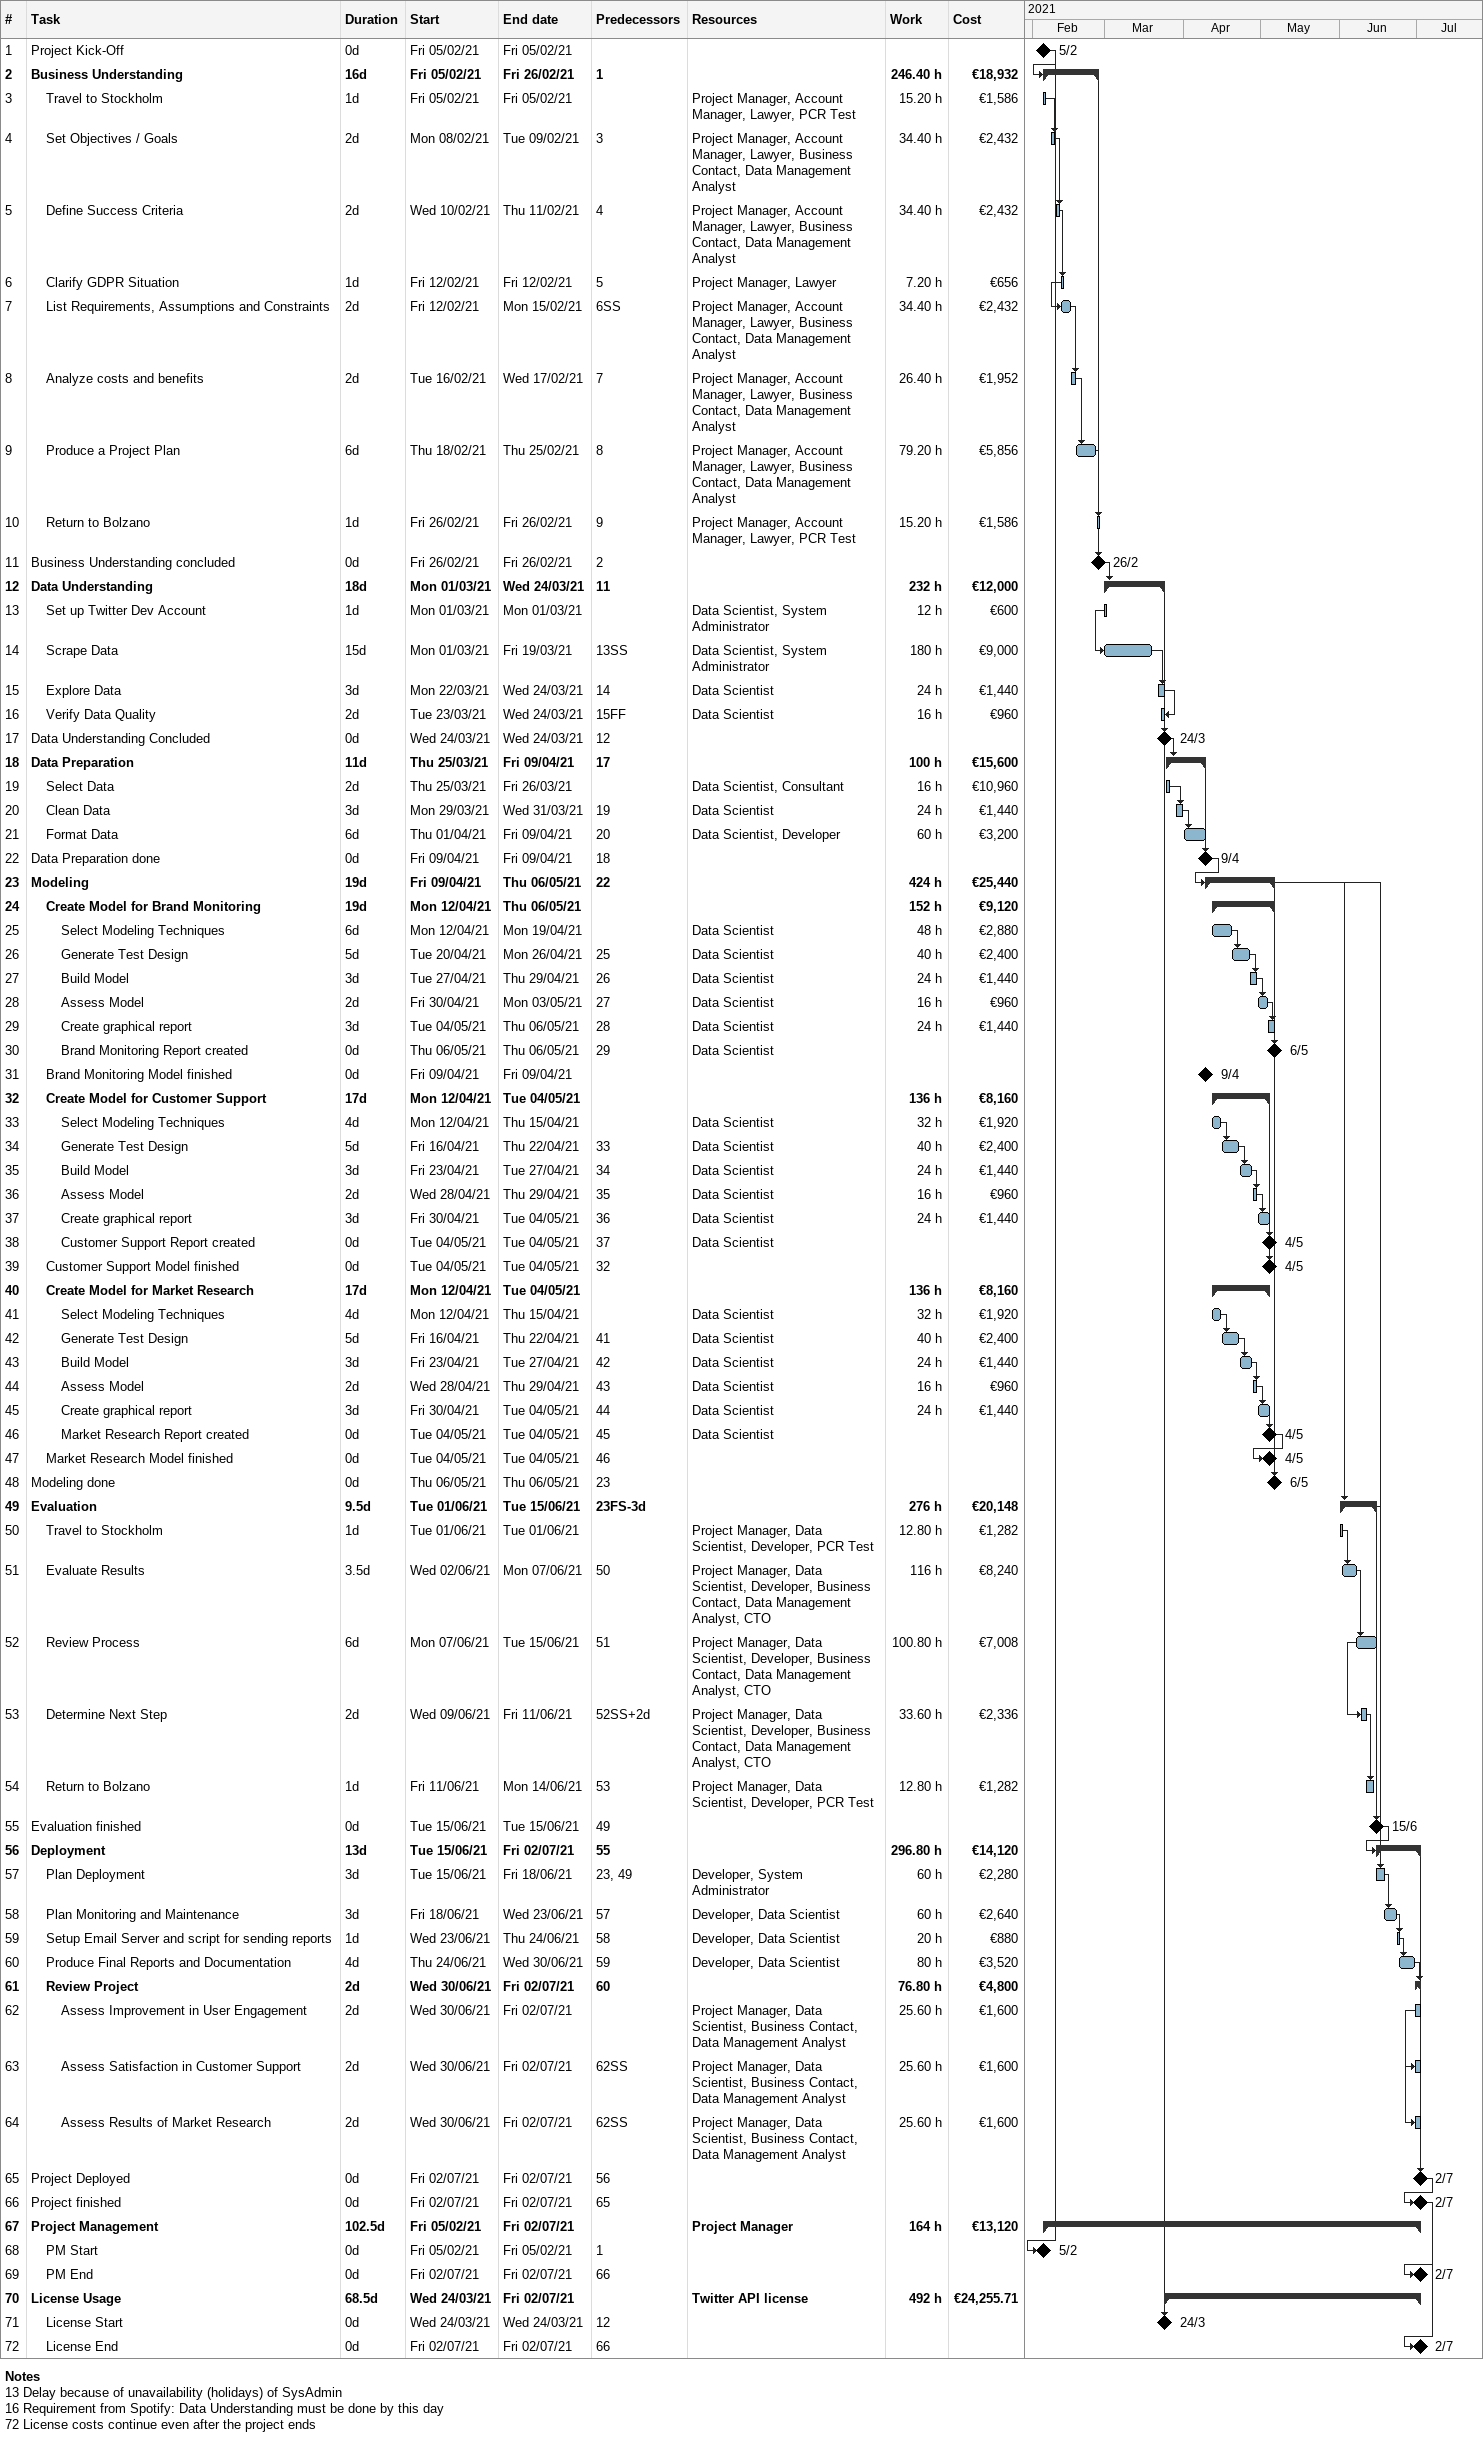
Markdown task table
| ID | Level | Task | Duration | Start | Finish | Predecessors | Resources | Work (h) | Cost (€) |
|---|---|---|---|---|---|---|---|---|---|
| 1 | 1 | Project Kick-Off | 0d | 2021-02-05 | 2021-02-05 |  |  |  |  |
| 2 | 1 | **Business Understanding** | 16d | 2021-02-05 | 2021-02-26 | 1 |  | 246.40 | 18932 |
| 3 | 2 | Travel to Stockholm | 1d | 2021-02-05 | 2021-02-05 |  | Project Manager, Account Manager, Lawyer, PCR Test | 15.20 | 1586 |
| 4 | 2 | Set Objectives / Goals | 2d | 2021-02-08 | 2021-02-09 | 3 | Project Manager, Account Manager, Lawyer, Business Contact, Data Management Analyst | 34.40 | 2432 |
| 5 | 2 | Define Success Criteria | 2d | 2021-02-10 | 2021-02-11 | 4 | Project Manager, Account Manager, Lawyer, Business Contact, Data Management Analyst | 34.40 | 2432 |
| 6 | 2 | Clarify GDPR Situation | 1d | 2021-02-12 | 2021-02-12 | 5 | Project Manager, Lawyer | 7.20 | 656 |
| 7 | 2 | List Requirements, Assumptions and Constraints | 2d | 2021-02-12 | 2021-02-15 | 6SS | Project Manager, Account Manager, Lawyer, Business Contact, Data Management Analyst | 34.40 | 2432 |
| 8 | 2 | Analyze costs and benefits | 2d | 2021-02-16 | 2021-02-17 | 7 | Project Manager, Account Manager, Lawyer, Business Contact, Data Management Analyst | 26.40 | 1952 |
| 9 | 2 | Produce a Project Plan | 6d | 2021-02-18 | 2021-02-25 | 8 | Project Manager, Account Manager, Lawyer, Business Contact, Data Management Analyst | 79.20 | 5856 |
| 10 | 2 | Return to Bolzano | 1d | 2021-02-26 | 2021-02-26 | 9 | Project Manager, Account Manager, Lawyer, PCR Test | 15.20 | 1586 |
| 11 | 1 | Business Understanding concluded | 0d | 2021-02-26 | 2021-02-26 | 2 |  |  |  |
| 12 | 1 | **Data Understanding** | 18d | 2021-03-01 | 2021-03-24 | 11 |  | 232 | 12000 |
| 13 | 2 | Set up Twitter Dev Account | 1d | 2021-03-01 | 2021-03-01 |  | Data Scientist, System Administrator | 12 | 600 |
| 14 | 2 | Scrape Data | 15d | 2021-03-01 | 2021-03-19 | 13SS | Data Scientist, System Administrator | 180 | 9000 |
| 15 | 2 | Explore Data | 3d | 2021-03-22 | 2021-03-24 | 14 | Data Scientist | 24 | 1440 |
| 16 | 2 | Verify Data Quality | 2d | 2021-03-23 | 2021-03-24 | 15FF | Data Scientist | 16 | 960 |
| 17 | 1 | Data Understanding Concluded | 0d | 2021-03-24 | 2021-03-24 | 12 |  |  |  |
| 18 | 1 | **Data Preparation** | 11d | 2021-03-25 | 2021-04-09 | 17 |  | 100 | 15600 |
| 19 | 2 | Select Data | 2d | 2021-03-25 | 2021-03-26 |  | Data Scientist, Consultant | 16 | 10960 |
| 20 | 2 | Clean Data | 3d | 2021-03-29 | 2021-03-31 | 19 | Data Scientist | 24 | 1440 |
| 21 | 2 | Format Data | 6d | 2021-04-01 | 2021-04-09 | 20 | Data Scientist, Developer | 60 | 3200 |
| 22 | 1 | Data Preparation done | 0d | 2021-04-09 | 2021-04-09 | 18 |  |  |  |
| 23 | 1 | **Modeling** | 19d | 2021-04-09 | 2021-05-06 | 22 |  | 424 | 25440 |
| 24 | 2 | **Create Model for Brand Monitoring** | 19d | 2021-04-12 | 2021-05-06 |  |  | 152 | 9120 |
| 25 | 3 | Select Modeling Techniques | 6d | 2021-04-12 | 2021-04-19 |  | Data Scientist | 48 | 2880 |
| 26 | 3 | Generate Test Design | 5d | 2021-04-20 | 2021-04-26 | 25 | Data Scientist | 40 | 2400 |
| 27 | 3 | Build Model | 3d | 2021-04-27 | 2021-04-29 | 26 | Data Scientist | 24 | 1440 |
| 28 | 3 | Assess Model | 2d | 2021-04-30 | 2021-05-03 | 27 | Data Scientist | 16 | 960 |
| 29 | 3 | Create graphical report | 3d | 2021-05-04 | 2021-05-06 | 28 | Data Scientist | 24 | 1440 |
| 30 | 3 | Brand Monitoring Report created | 0d | 2021-05-06 | 2021-05-06 | 29 | Data Scientist |  |  |
| 31 | 2 | Brand Monitoring Model finished | 0d | 2021-04-09 | 2021-04-09 |  |  |  |  |
| 32 | 2 | **Create Model for Customer Support** | 17d | 2021-04-12 | 2021-05-04 |  |  | 136 | 8160 |
| 33 | 3 | Select Modeling Techniques | 4d | 2021-04-12 | 2021-04-15 |  | Data Scientist | 32 | 1920 |
| 34 | 3 | Generate Test Design | 5d | 2021-04-16 | 2021-04-22 | 33 | Data Scientist | 40 | 2400 |
| 35 | 3 | Build Model | 3d | 2021-04-23 | 2021-04-27 | 34 | Data Scientist | 24 | 1440 |
| 36 | 3 | Assess Model | 2d | 2021-04-28 | 2021-04-29 | 35 | Data Scientist | 16 | 960 |
| 37 | 3 | Create graphical report | 3d | 2021-04-30 | 2021-05-04 | 36 | Data Scientist | 24 | 1440 |
| 38 | 3 | Customer Support Report created | 0d | 2021-05-04 | 2021-05-04 | 37 | Data Scientist |  |  |
| 39 | 2 | Customer Support Model finished | 0d | 2021-05-04 | 2021-05-04 | 32 |  |  |  |
| 40 | 2 | **Create Model for Market Research** | 17d | 2021-04-12 | 2021-05-04 |  |  | 136 | 8160 |
| 41 | 3 | Select Modeling Techniques | 4d | 2021-04-12 | 2021-04-15 |  | Data Scientist | 32 | 1920 |
| 42 | 3 | Generate Test Design | 5d | 2021-04-16 | 2021-04-22 | 41 | Data Scientist | 40 | 2400 |
| 43 | 3 | Build Model | 3d | 2021-04-23 | 2021-04-27 | 42 | Data Scientist | 24 | 1440 |
| 44 | 3 | Assess Model | 2d | 2021-04-28 | 2021-04-29 | 43 | Data Scientist | 16 | 960 |
| 45 | 3 | Create graphical report | 3d | 2021-04-30 | 2021-05-04 | 44 | Data Scientist | 24 | 1440 |
| 46 | 3 | Market Research Report created | 0d | 2021-05-04 | 2021-05-04 | 45 | Data Scientist |  |  |
| 47 | 2 | Market Research Model finished | 0d | 2021-05-04 | 2021-05-04 | 46 |  |  |  |
| 48 | 1 | Modeling done | 0d | 2021-05-06 | 2021-05-06 | 23 |  |  |  |
| 49 | 1 | **Evaluation** | 9.5d | 2021-06-01 | 2021-06-15 | 23FS-3d |  | 276 | 20148 |
| 50 | 2 | Travel to Stockholm | 1d | 2021-06-01 | 2021-06-01 |  | Project Manager, Data Scientist, Developer, PCR Test | 12.80 | 1282 |
| 51 | 2 | Evaluate Results | 3.5d | 2021-06-02 | 2021-06-07 | 50 | Project Manager, Data Scientist, Developer, Business Contact, Data Management Analyst, CTO | 116 | 8240 |
| 52 | 2 | Review Process | 6d | 2021-06-07 | 2021-06-15 | 51 | Project Manager, Data Scientist, Developer, Business Contact, Data Management Analyst, CTO | 100.80 | 7008 |
| 53 | 2 | Determine Next Step | 2d | 2021-06-09 | 2021-06-11 | 52SS+2d | Project Manager, Data Scientist, Developer, Business Contact, Data Management Analyst, CTO | 33.60 | 2336 |
| 54 | 2 | Return to Bolzano | 1d | 2021-06-11 | 2021-06-14 | 53 | Project Manager, Data Scientist, Developer, PCR Test | 12.80 | 1282 |
| 55 | 1 | Evaluation finished | 0d | 2021-06-15 | 2021-06-15 | 49 |  |  |  |
| 56 | 1 | **Deployment** | 13d | 2021-06-15 | 2021-07-02 | 55 |  | 296.80 | 14120 |
| 57 | 2 | Plan Deployment | 3d | 2021-06-15 | 2021-06-18 | 23, 49 | Developer, System Administrator | 60 | 2280 |
| 58 | 2 | Plan Monitoring and Maintenance | 3d | 2021-06-18 | 2021-06-23 | 57 | Developer, Data Scientist | 60 | 2640 |
| 59 | 2 | Setup Email Server and script for sending reports | 1d | 2021-06-23 | 2021-06-24 | 58 | Developer, Data Scientist | 20 | 880 |
| 60 | 2 | Produce Final Reports and Documentation | 4d | 2021-06-24 | 2021-06-30 | 59 | Developer, Data Scientist | 80 | 3520 |
| 61 | 2 | **Review Project** | 2d | 2021-06-30 | 2021-07-02 | 60 |  | 76.80 | 4800 |
| 62 | 3 | Assess Improvement in User Engagement | 2d | 2021-06-30 | 2021-07-02 |  | Project Manager, Data Scientist, Business Contact, Data Management Analyst | 25.60 | 1600 |
| 63 | 3 | Assess Satisfaction in Customer Support | 2d | 2021-06-30 | 2021-07-02 | 62SS | Project Manager, Data Scientist, Business Contact, Data Management Analyst | 25.60 | 1600 |
| 64 | 3 | Assess Results of Market Research | 2d | 2021-06-30 | 2021-07-02 | 62SS | Project Manager, Data Scientist, Business Contact, Data Management Analyst | 25.60 | 1600 |
| 65 | 1 | Project Deployed | 0d | 2021-07-02 | 2021-07-02 | 56 |  |  |  |
| 66 | 1 | Project finished | 0d | 2021-07-02 | 2021-07-02 | 65 |  |  |  |
| 67 | 1 | **Project Management** | 102.5d | 2021-02-05 | 2021-07-02 |  | Project Manager | 164 | 13120 |
| 68 | 2 | PM Start | 0d | 2021-02-05 | 2021-02-05 | 1 |  |  |  |
| 69 | 2 | PM End | 0d | 2021-07-02 | 2021-07-02 | 66 |  |  |  |
| 70 | 1 | **License Usage** | 68.5d | 2021-03-24 | 2021-07-02 |  | Twitter API license | 492 | 24255.71 |
| 71 | 2 | License Start | 0d | 2021-03-24 | 2021-03-24 | 12 |  |  |  |
| 72 | 2 | License End | 0d | 2021-07-02 | 2021-07-02 | 66 |  |  |  |

Notes
- 13: Delay because of unavailability (holidays) of SysAdmin
- 16: Requirement from Spotify: Data Understanding must be done by this day
- 72: License costs continue even after the project ends
